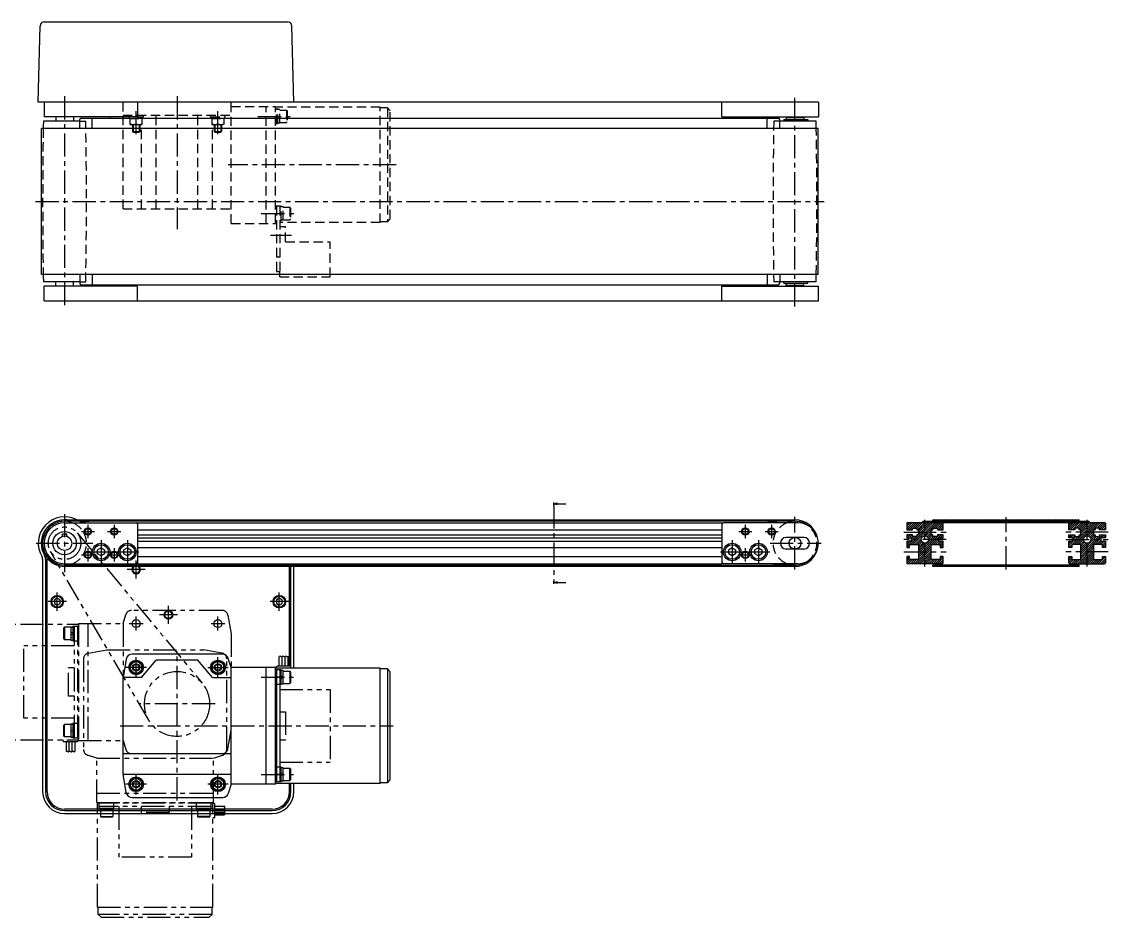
# Model space of a CAD drawing. Extents: x 0 to 1118, y -8 to 613.
# Drawn here: x 374 to 1118, y 0 to 613 of the extents above; entities that cross this region are included whole.
import ezdxf

# ---------------------------------------------------------------- set-up
doc = ezdxf.new("R2010")
doc.units = 0
doc.header["$LTSCALE"] = 0.5
for name, pattern in [('CENTER', [50.8, 31.75, -6.35, 6.35, -6.35]), ('DASHED', [19.05, 12.7, -6.35]), ('PHANTOM', [63.5, 31.75, -6.35, 6.35, -6.35, 6.35, -6.35])]:
    doc.linetypes.add(name, pattern=pattern)
doc.layers.get('0').update_dxf_attribs({"linetype": 'CONTINUOUS'})
for name, color, linetype in [('MSM_CENTER', 1, 'CENTER'), ('MSM_CONTINUOUS', 7, 'CONTINUOUS'), ('MSM_DASHED', 4, 'DASHED'), ('MSM_IMAGINARY', 6, 'PHANTOM'), ('MSM_NARROW', 5, 'CONTINUOUS')]:
    doc.layers.add(name, color=color, linetype=linetype)

# ---------------------------------------------------------------- blocks, each defined once
blk = doc.blocks.new('_OPEN30')
at = {"color": 0, "linetype": 'BYBLOCK'}
for p, q in [((-1, 0.27), (0, 0)), ((0, 0), (-1, -0.27)), ((0, 0), (-1, 0))]:
    blk.add_line(p, q, dxfattribs=at)
blk = doc.blocks.new('*U79')
at = {"layer": 'MSM_CONTINUOUS'}
blk.add_lwpolyline([(741.06, 282.9), (746.56, 282.9)], dxfattribs=at)
at = {"layer": 'MSM_CONTINUOUS', "xscale": 2.5, "yscale": 2.5, "zscale": 2.5, "rotation": 180}
blk.add_blockref('_OPEN30', (738.56, 282.9), dxfattribs=at)
blk = doc.blocks.new('*U80')
at = {"layer": 'MSM_CONTINUOUS'}
blk.add_lwpolyline([(741.06, 229.1), (746.56, 229.1)], dxfattribs=at)
at = {"layer": 'MSM_CONTINUOUS', "xscale": 2.5, "yscale": 2.5, "zscale": 2.5, "rotation": 180}
blk.add_blockref('_OPEN30', (738.56, 229.1), dxfattribs=at)

msp = doc.modelspace()

# ---------------------------------------------------------------- linework, layer by layer
at = {"layer": 'MSM_CENTER'}
for p, q in [((403.52, 561.9), (403.52, 417.9)), ((480.52, 561.9), (480.52, 470.9)), ((903.52, 417.9), (903.52, 561.9)), ((452.52, 535.9), (452.52, 552.9)), ((508.52, 535.9), (508.52, 552.9)), ((535.83, 548.13), (559.83, 548.13)), ((630.52, 514.9), (515.52, 514.9)), ((383.62, 489.9), (923.42, 489.9)), ((538.13, 481.66), (562.13, 481.66)), ((558.82, 466.66), (544.52, 466.66)), ((403.52, 275.9), (403.52, 236.1)), ((738.56, 281.9), (738.56, 230.1)), ((419.52, 268.5), (419.52, 259.5)), ((437.52, 268.5), (437.52, 259.5)), ((869.52, 268.5), (869.52, 259.5)), ((887.52, 268.5), (887.52, 259.5)), ((903.52, 238), (903.52, 274)), ((992.49, 240), (992.49, 272)), ((1047.99, 238.1), (1047.99, 273.9)), ((1103.49, 240), (1103.49, 272)), ((415.02, 264), (424.02, 264)), ((433.02, 264), (442.02, 264)), ((865.02, 264), (874.02, 264)), ((883.02, 264), (892.02, 264)), ((977.99, 263.5), (1006.99, 263.5)), ((1117.99, 263.5), (1088.99, 263.5)), ((384.07, 256), (422.97, 256)), ((428.52, 258), (428.52, 242)), ((446.52, 258), (446.52, 242)), ((860.52, 258), (860.52, 242)), ((878.52, 258), (878.52, 242)), ((886.52, 256), (921.52, 256)), ((1006.99, 258.5), (977.99, 258.5)), ((1088.99, 258.5), (1117.99, 258.5)), ((415.02, 248), (424.02, 248)), ((419.52, 252.5), (419.52, 243.5)), ((420.52, 250), (436.52, 250)), ((433.02, 248), (442.02, 248)), ((437.52, 252.5), (437.52, 243.5)), ((438.52, 250), (454.52, 250)), ((852.52, 250), (868.52, 250)), ((865.02, 248), (874.02, 248)), ((869.52, 252.5), (869.52, 243.5)), ((870.52, 250), (886.52, 250)), ((977.99, 250), (1006.99, 250)), ((1117.99, 250), (1088.99, 250)), ((452.52, 231.9), (452.52, 244.1)), ((458.62, 238), (446.42, 238)), ((404.77, 216), (392.27, 216)), ((398.52, 209.75), (398.52, 222.25)), ((556.77, 216), (544.27, 216)), ((550.52, 209.75), (550.52, 222.25)), ((474.62, 200.9), (474.62, 213.1)), ((447.77, 201), (457.27, 201)), ((452.52, 196.25), (452.52, 205.75)), ((480.72, 207), (468.52, 207)), ((503.77, 201), (513.27, 201)), ((508.52, 196.25), (508.52, 205.75)), ((480.52, 80), (480.52, 182)), ((452.52, 164), (452.52, 178)), ((508.52, 164), (508.52, 178)), ((459.52, 171), (445.52, 171)), ((501.52, 171), (515.52, 171)), ((538.13, 164.23), (560.13, 164.23)), ((541.52, 164.23), (548.52, 164.23)), ((506.52, 146), (454.52, 146)), ((441.52, 131), (628.52, 131)), ((452.52, 84), (452.52, 98)), ((508.52, 84), (508.52, 98)), ((538.13, 97.77), (560.13, 97.77)), ((541.52, 97.77), (548.52, 97.77)), ((459.52, 91), (445.52, 91)), ((515.52, 91), (501.52, 91))]:
    msp.add_line(p, q, dxfattribs=at)
at = {"layer": 'MSM_CONTINUOUS'}
for p, q in [((385.52, 557.9), (386.89, 609.98)), ((389.89, 612.9), (556.16, 612.9)), ((560.52, 557.9), (559.16, 609.98)), ((919.52, 557.9), (385.52, 557.9)), ((389.52, 557.9), (389.52, 547.9)), ((453.52, 557.9), (453.52, 547.9)), ((853.52, 547.9), (853.52, 557.9)), ((919.52, 557.9), (919.52, 547.9)), ((413.97, 544.9), (389.02, 544.9)), ((453.52, 547.9), (389.52, 547.9)), ((397.52, 547.9), (397.52, 544.9)), ((409.52, 547.9), (409.52, 544.9)), ((413.97, 539.9), (413.97, 545.9)), ((414.97, 546.9), (892.08, 546.9)), ((422.48, 539.9), (422.48, 546.9)), ((434.52, 547.9), (434.52, 546.9)), ((853.52, 547.9), (919.52, 547.9)), ((872.52, 546.9), (872.52, 547.9)), ((884.57, 539.9), (884.57, 546.9)), ((893.08, 539.9), (893.08, 545.9)), ((918.02, 544.9), (893.08, 544.9)), ((895.87, 545.9), (912.27, 545.9)), ((895.87, 545.9), (895.87, 544.9)), ((897.72, 547.55), (897.52, 547.35)), ((897.52, 547.35), (909.52, 547.35)), ((897.52, 547.35), (897.52, 546.05)), ((897.52, 546.05), (909.52, 546.05)), ((897.72, 547.55), (909.32, 547.55)), ((897.77, 546.05), (897.77, 545.9)), ((899.52, 547.55), (899.52, 547.9)), ((907.52, 547.55), (907.52, 547.9)), ((909.27, 546.05), (909.27, 545.9)), ((909.32, 547.55), (909.52, 547.35)), ((909.32, 547.55), (909.52, 547.35)), ((909.52, 547.35), (909.52, 546.05)), ((912.27, 545.9), (912.27, 544.9)), ((919.42, 539.9), (387.62, 539.9)), ((387.62, 439.9), (387.62, 539.9)), ((919.42, 439.9), (919.42, 539.9)), ((919.42, 439.9), (387.62, 439.9)), ((413.97, 439.9), (413.97, 433.9)), ((422.48, 439.9), (422.48, 432.9)), ((884.57, 439.9), (884.57, 432.9)), ((893.08, 439.9), (893.08, 433.9)), ((413.97, 434.9), (389.02, 434.9)), ((389.52, 421.9), (389.52, 431.9)), ((453.52, 431.9), (389.52, 431.9)), ((397.52, 431.9), (397.52, 434.9)), ((409.52, 431.9), (409.52, 434.9)), ((414.97, 432.9), (892.08, 432.9)), ((434.52, 431.9), (434.52, 432.9)), ((453.52, 421.9), (453.52, 431.9)), ((853.52, 431.9), (919.52, 431.9)), ((853.52, 421.9), (853.52, 431.9)), ((872.52, 432.9), (872.52, 431.9)), ((918.02, 434.9), (893.08, 434.9)), ((895.87, 433.9), (895.87, 434.9)), ((895.87, 433.9), (912.27, 433.9)), ((897.52, 433.75), (909.52, 433.75)), ((897.52, 432.45), (897.52, 433.75)), ((897.52, 432.45), (909.52, 432.45)), ((897.72, 432.25), (897.52, 432.45)), ((897.72, 432.25), (909.32, 432.25)), ((897.77, 433.75), (897.77, 433.9)), ((899.52, 431.9), (899.52, 432.25)), ((907.52, 431.9), (907.52, 432.25)), ((909.27, 433.75), (909.27, 433.9)), ((909.32, 432.25), (909.52, 432.45)), ((909.52, 432.45), (909.52, 433.75)), ((912.27, 433.9), (912.27, 434.9)), ((919.52, 421.9), (919.52, 431.9)), ((389.52, 421.9), (919.52, 421.9)), ((738.56, 281.9), (738.56, 283.9)), ((403.52, 271.9), (903.52, 271.9)), ((903.52, 271), (403.52, 271)), ((403.52, 270), (452.52, 270)), ((422.42, 270.99), (413.97, 270.26)), ((413.97, 270.26), (413.99, 270)), ((453.52, 270), (853.52, 270)), ((453.52, 270), (453.52, 242)), ((853.52, 270), (853.52, 242)), ((905.52, 270), (854.52, 270)), ((884.63, 270.99), (893.08, 270.26)), ((893.06, 270), (893.08, 270.26)), ((979.99, 269.5), (979.99, 265.25)), ((1115.49, 270), (980.49, 270)), ((990.99, 270), (990.99, 271)), ((990.99, 271), (1104.99, 271)), ((997.99, 271), (997.99, 271.9)), ((997.99, 271.9), (1097.99, 271.9)), ((1004.99, 265.25), (1004.99, 269.5)), ((1090.99, 265.25), (1090.99, 269.5)), ((1097.99, 271), (1097.99, 271.9)), ((1104.99, 270), (1104.99, 271)), ((1115.99, 269.5), (1115.99, 265.25)), ((402.02, 262.4), (405.02, 262.4)), ((402.02, 260.77), (402.02, 262.4)), ((405.02, 260.77), (405.02, 262.4)), ((453.52, 265.2), (853.52, 265.2)), ((453.52, 261.7), (853.52, 261.7)), ((979.99, 265.25), (983.99, 265.25)), ((983.99, 261.75), (979.99, 261.75)), ((979.99, 261.75), (979.99, 259.6)), ((983.99, 265.25), (983.99, 266.35)), ((983.99, 266.35), (986.99, 266.35)), ((983.99, 260.65), (983.99, 261.75)), ((986.99, 260.65), (983.99, 260.65)), ((986.99, 266.35), (986.99, 265.25)), ((986.99, 265.25), (988.19, 265.25)), ((986.99, 261.75), (986.99, 260.65)), ((988.19, 261.75), (986.99, 261.75)), ((988.19, 265.25), (988.19, 261.75)), ((996.79, 261.75), (996.79, 265.25)), ((996.79, 265.25), (997.99, 265.25)), ((997.99, 261.75), (996.79, 261.75)), ((997.99, 266.35), (1000.99, 266.35)), ((997.99, 265.25), (997.99, 266.35)), ((997.99, 260.65), (997.99, 261.75)), ((1000.99, 260.65), (997.99, 260.65)), ((1000.99, 266.35), (1000.99, 265.25)), ((1000.99, 265.25), (1004.99, 265.25)), ((1000.99, 261.75), (1000.99, 260.65)), ((1004.99, 261.75), (1000.99, 261.75)), ((1004.99, 259.6), (1004.99, 261.75)), ((1094.99, 265.25), (1090.99, 265.25)), ((1090.99, 261.75), (1094.99, 261.75)), ((1090.99, 259.6), (1090.99, 261.75)), ((1094.99, 266.35), (1094.99, 265.25)), ((1097.99, 266.35), (1094.99, 266.35)), ((1094.99, 261.75), (1094.99, 260.65)), ((1094.99, 260.65), (1097.99, 260.65)), ((1097.99, 265.25), (1097.99, 266.35)), ((1099.19, 265.25), (1097.99, 265.25)), ((1097.99, 260.65), (1097.99, 261.75)), ((1097.99, 261.75), (1099.19, 261.75)), ((1099.19, 261.75), (1099.19, 265.25)), ((1107.79, 265.25), (1107.79, 261.75)), ((1108.99, 265.25), (1107.79, 265.25)), ((1107.79, 261.75), (1108.99, 261.75)), ((1108.99, 266.35), (1108.99, 265.25)), ((1111.99, 266.35), (1108.99, 266.35)), ((1108.99, 261.75), (1108.99, 260.65)), ((1108.99, 260.65), (1111.99, 260.65)), ((1111.99, 265.25), (1111.99, 266.35)), ((1115.99, 265.25), (1111.99, 265.25)), ((1111.99, 261.75), (1115.99, 261.75)), ((1111.99, 260.65), (1111.99, 261.75)), ((1115.99, 261.75), (1115.99, 259.6)), ((453.52, 259.6), (853.52, 259.6)), ((453.52, 257.4), (853.52, 257.4)), ((453.52, 253.1), (853.52, 253.1)), ((909.52, 260), (897.52, 260)), ((979.99, 259.6), (982.99, 259.6)), ((982.99, 257.4), (979.99, 257.4)), ((979.99, 257.4), (979.99, 253.1)), ((979.99, 253.1), (981.99, 253.1)), ((981.99, 255.1), (988.19, 255.1)), ((981.99, 253.1), (981.99, 255.1)), ((982.99, 259.6), (982.99, 257.4)), ((988.19, 255.1), (988.19, 244.9)), ((996.79, 244.9), (996.79, 255.1)), ((996.79, 255.1), (1002.99, 255.1)), ((1001.99, 259.6), (1004.99, 259.6)), ((1001.99, 257.4), (1001.99, 259.6)), ((1004.99, 257.4), (1001.99, 257.4)), ((1002.99, 255.1), (1002.99, 253.1)), ((1002.99, 253.1), (1004.99, 253.1)), ((1004.99, 253.1), (1004.99, 257.4)), ((1093.99, 259.6), (1090.99, 259.6)), ((1090.99, 257.4), (1093.99, 257.4)), ((1090.99, 253.1), (1090.99, 257.4)), ((1092.99, 253.1), (1090.99, 253.1)), ((1092.99, 255.1), (1092.99, 253.1)), ((1099.19, 255.1), (1092.99, 255.1)), ((1093.99, 257.4), (1093.99, 259.6)), ((1099.19, 244.9), (1099.19, 255.1)), ((1107.79, 255.1), (1107.79, 244.9)), ((1113.99, 255.1), (1107.79, 255.1)), ((1112.99, 259.6), (1112.99, 257.4)), ((1115.99, 259.6), (1112.99, 259.6)), ((1112.99, 257.4), (1115.99, 257.4)), ((1113.99, 253.1), (1113.99, 255.1)), ((1115.99, 253.1), (1113.99, 253.1)), ((1115.99, 257.4), (1115.99, 253.1)), ((391.52, 86), (391.52, 245.57)), ((428.52, 252.75), (426.14, 251.37)), ((426.14, 248.63), (426.14, 251.37)), ((428.52, 247.25), (426.14, 248.63)), ((428.52, 252.75), (430.9, 251.37)), ((430.9, 248.63), (428.52, 247.25)), ((430.9, 251.37), (430.9, 248.63)), ((446.52, 252.75), (444.14, 251.37)), ((444.14, 248.63), (444.14, 251.37)), ((446.52, 247.25), (444.14, 248.63)), ((446.52, 252.75), (448.9, 251.37)), ((448.9, 248.63), (446.52, 247.25)), ((448.9, 251.37), (448.9, 248.63)), ((453.52, 246.9), (853.52, 246.9)), ((860.52, 252.75), (858.14, 251.37)), ((858.14, 248.63), (858.14, 251.37)), ((860.52, 247.25), (858.14, 248.63)), ((860.52, 252.75), (862.9, 251.37)), ((862.9, 248.63), (860.52, 247.25)), ((862.9, 251.37), (862.9, 248.63)), ((878.52, 252.75), (876.14, 251.37)), ((876.14, 248.63), (876.14, 251.37)), ((878.52, 247.25), (876.14, 248.63)), ((878.52, 252.75), (880.9, 251.37)), ((880.9, 248.63), (878.52, 247.25)), ((880.9, 251.37), (880.9, 248.63)), ((909.52, 252), (897.52, 252)), ((981.99, 246.9), (979.99, 246.9)), ((979.99, 246.9), (979.99, 242.5)), ((981.99, 244.9), (981.99, 246.9)), ((1004.99, 246.9), (1002.99, 246.9)), ((1002.99, 246.9), (1002.99, 244.9)), ((1004.99, 242.5), (1004.99, 246.9)), ((1090.99, 246.9), (1092.99, 246.9)), ((1090.99, 242.5), (1090.99, 246.9)), ((1092.99, 246.9), (1092.99, 244.9)), ((1113.99, 244.9), (1113.99, 246.9)), ((1113.99, 246.9), (1115.99, 246.9)), ((1115.99, 246.9), (1115.99, 242.5)), ((388.52, 245.18), (388.52, 86)), ((390.52, 245.18), (390.52, 86)), ((403.52, 242), (452.52, 242)), ((403.52, 241), (903.52, 241)), ((903.52, 240.1), (403.52, 240.1)), ((545.52, 241), (413.47, 241)), ((453.52, 242), (853.52, 242)), ((557.52, 241), (557.52, 242)), ((557.52, 171.8), (557.52, 240.1)), ((558.52, 241), (558.52, 242)), ((558.52, 170.5), (558.52, 240.1)), ((560.52, 241), (560.52, 242)), ((560.52, 170.5), (560.52, 240.1)), ((905.52, 242), (854.52, 242)), ((888.52, 242), (903.52, 242)), ((1004.49, 242), (980.49, 242)), ((988.19, 244.9), (981.99, 244.9)), ((1002.99, 244.9), (996.79, 244.9)), ((997.99, 240.1), (997.99, 241)), ((1097.99, 241), (997.99, 241)), ((1097.99, 240.1), (997.99, 240.1)), ((1091.49, 242), (1115.49, 242)), ((1092.99, 244.9), (1099.19, 244.9)), ((1097.99, 240.1), (1097.99, 241)), ((1107.79, 244.9), (1113.99, 244.9)), ((738.56, 228.1), (738.56, 230.1)), ((398.52, 218.31), (396.52, 217.15)), ((396.52, 217.15), (396.52, 214.85)), ((400.52, 217.15), (398.52, 218.31)), ((400.52, 214.85), (400.52, 217.15)), ((550.52, 218.31), (548.52, 217.15)), ((548.52, 217.15), (548.52, 214.85)), ((552.52, 217.15), (550.52, 218.31)), ((552.52, 214.85), (552.52, 217.15)), ((396.52, 214.85), (398.52, 213.69)), ((398.52, 213.69), (400.52, 214.85)), ((548.52, 214.85), (550.52, 213.69)), ((550.52, 213.69), (552.52, 214.85)), ((511.77, 180), (449.7, 180)), ((550.52, 171.8), (550.52, 178.55)), ((552.52, 171.8), (552.52, 178.55)), ((554.52, 171.8), (554.52, 178.55)), ((556.52, 171.8), (556.52, 178.55)), ((445.76, 176.69), (443.52, 164)), ((452.52, 175.62), (448.52, 173.31)), ((448.52, 173.31), (448.52, 168.69)), ((456.52, 173.31), (452.52, 175.62)), ((456.19, 164), (466.26, 176)), ((456.52, 168.69), (456.52, 173.31)), ((494.79, 176), (466.26, 176)), ((504.86, 164), (494.79, 176)), ((508.52, 175.62), (504.52, 173.31)), ((504.52, 173.31), (504.52, 168.69)), ((512.52, 173.31), (508.52, 175.62)), ((512.52, 168.69), (512.52, 173.31)), ((517.52, 171), (515.58, 177.2)), ((548.52, 170.5), (548.52, 171.3)), ((558.02, 171.8), (549.02, 171.8)), ((443.52, 98), (443.52, 164)), ((456.19, 164), (443.52, 164)), ((448.52, 168.69), (452.52, 166.38)), ((452.52, 166.38), (456.52, 168.69)), ((504.52, 168.69), (508.52, 166.38)), ((504.86, 164), (517.52, 164)), ((508.52, 166.38), (512.52, 168.69)), ((517.52, 91), (517.52, 171)), ((548.02, 171), (517.52, 171)), ((541.52, 91), (541.52, 171)), ((548.02, 91), (548.02, 171)), ((619.52, 170.5), (548.02, 170.5)), ((551.82, 169.23), (548.02, 169.23)), ((548.52, 169.23), (548.52, 92.77)), ((550.82, 164.23), (548.52, 164.23)), ((550.82, 169.23), (550.82, 92.77)), ((551.82, 159.23), (551.82, 169.23)), ((553.12, 168.83), (551.82, 168.83)), ((553.13, 164.76), (551.83, 165.04)), ((553.13, 163.43), (551.83, 163.71)), ((553.13, 159.63), (553.13, 168.83)), ((553.13, 168.48), (557.63, 168.48)), ((558.13, 167.98), (557.63, 168.48)), ((557.63, 168.48), (557.63, 159.98)), ((558.13, 167.98), (558.13, 160.48)), ((619.52, 91.5), (619.52, 170.5)), ((624.52, 170), (619.52, 170)), ((624.52, 170), (624.52, 92)), ((626.52, 168), (624.52, 170)), ((626.52, 94), (626.52, 168)), ((551.82, 159.23), (548.02, 159.23)), ((553.12, 159.63), (551.82, 159.63)), ((553.13, 159.98), (557.63, 159.98)), ((558.13, 160.48), (557.63, 159.98)), ((443.52, 112), (517.52, 112)), ((443.52, 98), (517.52, 98)), ((445.76, 85.31), (443.52, 98)), ((551.82, 102.77), (548.02, 102.77)), ((550.82, 97.77), (548.52, 97.77)), ((551.82, 92.77), (551.82, 102.77)), ((553.12, 102.37), (551.82, 102.37)), ((553.13, 98.29), (551.83, 98.57)), ((553.13, 96.96), (551.83, 97.24)), ((553.13, 93.17), (553.13, 102.37)), ((553.13, 102.02), (557.63, 102.02)), ((558.13, 101.52), (557.63, 102.02)), ((557.63, 93.52), (557.63, 102.02)), ((558.13, 101.52), (558.13, 94.02)), ((452.52, 95.62), (448.52, 93.31)), ((448.52, 93.31), (448.52, 88.69)), ((456.52, 93.31), (452.52, 95.62)), ((456.52, 88.69), (456.52, 93.31)), ((508.52, 95.62), (504.52, 93.31)), ((504.52, 93.31), (504.52, 88.69)), ((512.52, 93.31), (508.52, 95.62)), ((512.52, 88.69), (512.52, 93.31)), ((517.52, 91), (515.58, 84.8)), ((548.02, 91), (517.52, 91)), ((551.82, 92.77), (548.02, 92.77)), ((619.52, 91.5), (548.02, 91.5)), ((553.12, 93.17), (551.82, 93.17)), ((553.13, 93.52), (557.63, 93.52)), ((557.52, 86), (557.52, 91.5)), ((558.13, 94.02), (557.63, 93.52)), ((558.52, 86), (558.52, 91.5)), ((560.52, 86), (560.52, 91.5)), ((624.52, 92), (619.52, 92)), ((624.52, 92), (626.52, 94)), ((448.52, 88.69), (452.52, 86.38)), ((449.7, 82), (511.77, 82)), ((452.52, 86.38), (456.52, 88.69)), ((504.52, 88.69), (508.52, 86.38)), ((508.52, 86.38), (512.52, 88.69)), ((545.52, 74), (403.52, 74)), ((403.52, 73), (545.52, 73)), ((403.52, 71), (545.52, 71))]:
    msp.add_line(p, q, dxfattribs=at)
for centre, radius in [((403.52, 256), 8), ((403.52, 256), 5), ((419.52, 264), 2.07), ((437.52, 264), 2.07), ((869.52, 264), 2.07), ((887.52, 264), 2.07), ((992.49, 258.5), 2.5), ((1103.49, 258.5), 2.5), ((428.52, 250), 6), ((428.52, 250), 5), ((446.52, 250), 6), ((446.52, 250), 5), ((860.52, 250), 6), ((860.52, 250), 5), ((878.52, 250), 6), ((878.52, 250), 5), ((903.52, 256), 4), ((419.52, 248), 2.07), ((437.52, 248), 2.07), ((869.52, 248), 2.07), ((398.52, 216), 4.25), ((398.52, 216), 3.75), ((550.52, 216), 4.25), ((550.52, 216), 3.75), ((474.62, 207), 2.46), ((452.52, 201), 2.75), ((508.52, 201), 2.75), ((452.52, 171), 5), ((452.52, 171), 4), ((452.52, 171), 2.5), ((508.52, 171), 5), ((508.52, 171), 4), ((508.52, 171), 2.5), ((452.52, 91), 5), ((452.52, 91), 4), ((452.52, 91), 2.07), ((508.52, 91), 5), ((508.52, 91), 4), ((508.52, 91), 2.07)]:
    msp.add_circle(centre, radius, dxfattribs=at)
for centre, radius, start, end in [((389.89, 609.9), 3, 90, 178.5), ((556.16, 609.9), 3, 1.5, 90), ((3413.77, 489.9), 3025.25, 178.95829, 179.053), ((414.97, 545.9), 1, 90, 180), ((892.08, 545.9), 1, 0, 90), ((-2106.73, 489.9), 3025.25, 0.947, 1.04171), ((3413.77, 489.9), 3025.25, 180.947, 181.04171), ((-2106.73, 489.9), 3025.25, 358.95829, 359.053), ((414.97, 433.9), 1, 180, 270), ((892.08, 433.9), 1, 270, 0), ((403.52, 256), 18, 62.04711, 211.00272), ((403.52, 256), 16, 83.5908, 211.00272), ((403.52, 256), 15.9, 90, 270), ((403.52, 256), 15, 68.96053, 291.03947), ((403.52, 256), 14, 90, 270), ((422.46, 270.5), 0.5, 90, 95), ((452.52, 269), 1, 0, 90), ((854.52, 269), 1, 90, 180), ((884.59, 270.5), 0.5, 85, 90), ((903.52, 256), 15, 56.63299, 111.03947), ((903.52, 256), 15.9, 17.03381, 90), ((905.52, 256), 14, 270, 90), ((980.49, 269.5), 0.5, 90, 180), ((1004.49, 269.5), 0.5, 0, 90), ((1091.49, 269.5), 0.5, 90, 180), ((1115.49, 269.5), 0.5, 0, 90), ((897.52, 256), 4, 90, 270), ((909.52, 256), 4, 270, 90), ((385.52, 245.18), 3, 0, 31.00272), ((385.52, 245.18), 5, 0, 31.00272), ((903.52, 256), 15.9, 270, 342.96619), ((452.52, 238), 3, 135.573, 44.427), ((452.52, 243), 1, 270, 0), ((854.52, 243), 1, 180, 270), ((903.52, 256), 15, 248.96053, 303.36701), ((980.49, 242.5), 0.5, 180, 270), ((1004.49, 242.5), 0.5, 270, 0), ((1091.49, 242.5), 0.5, 180, 270), ((1115.49, 242.5), 0.5, 270, 0), ((391.52, 222), 1, 180, 270), ((557.52, 222), 1, 270, 0), ((391.52, 210), 1, 90, 180), ((557.52, 210), 1, 0, 90), ((449.7, 176), 4, 90, 170), ((511.77, 176), 4, 17.39751, 90), ((452.52, 171), 4.6, 150.40815, 209.59185), ((452.52, 171), 4.6, 90.40815, 149.59185), ((452.52, 171), 4.6, 30.40815, 89.59185), ((452.52, 171), 4.6, 330.40815, 29.59185), ((508.52, 171), 4.6, 150.40815, 209.59185), ((508.52, 171), 4.6, 90.40815, 149.59185), ((508.52, 171), 4.6, 30.40815, 89.59185), ((508.52, 171), 4.6, 330.40815, 29.59185), ((549.02, 171.3), 0.5, 90, 180), ((558.02, 171.3), 0.5, 0, 90), ((452.52, 171), 4.6, 210.40815, 269.59185), ((452.52, 171), 4.6, 270.40815, 329.59185), ((508.52, 171), 4.6, 210.40815, 269.59185), ((508.52, 171), 4.6, 270.40815, 329.59185), ((391.52, 131.92), 1, 180, 260.40593), ((390.52, 126), 5, 78.46304, 80.40593), ((391.52, 120.08), 1, 99.59407, 180), ((390.52, 126), 5, 279.59407, 281.53696), ((452.52, 91), 4.6, 150.40815, 209.59185), ((452.52, 91), 4.6, 90.40815, 149.59185), ((452.52, 91), 4.6, 30.40815, 89.59185), ((452.52, 91), 4.6, 330.40815, 29.59185), ((508.52, 91), 4.6, 150.40815, 209.59185), ((508.52, 91), 4.6, 90.40815, 149.59185), ((508.52, 91), 4.6, 30.40815, 89.59185), ((508.52, 91), 4.6, 330.40815, 29.59185), ((403.52, 86), 15, 180, 270), ((403.52, 86), 13, 180, 270), ((403.52, 86), 12, 180, 270), ((449.7, 86), 4, 190, 270), ((452.52, 91), 4.6, 210.40815, 269.59185), ((452.52, 91), 4.6, 270.40815, 329.59185), ((508.52, 91), 4.6, 210.40815, 269.59185), ((508.52, 91), 4.6, 270.40815, 329.59185), ((511.77, 86), 4, 270, 342.60249), ((545.52, 86), 12, 270, 0), ((545.52, 86), 13, 270, 0), ((545.52, 86), 15, 270, 0)]:
    msp.add_arc(centre, radius, start, end, dxfattribs=at)
at = {"layer": 'MSM_DASHED'}
for p, q in [((443.52, 484.9), (443.52, 557.9)), ((517.52, 474.9), (517.52, 557.9)), ((517.52, 554.9), (548.02, 554.9)), ((541.52, 474.9), (541.52, 554.9)), ((548.02, 474.9), (548.02, 554.9)), ((619.52, 554.4), (548.02, 554.4)), ((549.52, 553.13), (548.02, 553.13)), ((548.52, 543.13), (548.52, 553.13)), ((549.52, 543.13), (549.52, 553.13)), ((550.82, 552.73), (549.52, 552.73)), ((550.83, 543.53), (550.83, 552.73)), ((550.83, 552.38), (555.33, 552.38)), ((555.83, 551.88), (555.33, 552.38)), ((555.33, 552.38), (555.33, 543.88)), ((555.83, 551.88), (555.83, 544.38)), ((619.52, 475.4), (619.52, 554.4)), ((624.52, 553.9), (619.52, 553.9)), ((624.52, 553.9), (624.52, 475.9)), ((626.52, 551.9), (624.52, 553.9)), ((626.52, 477.9), (626.52, 551.9)), ((413.97, 544.9), (418.02, 544.9)), ((443.52, 548.9), (517.52, 548.9)), ((447.52, 547.9), (447.52, 548.9)), ((447.92, 546.6), (447.92, 547.9)), ((447.92, 546.6), (457.12, 546.6)), ((448.52, 542.6), (448.52, 546.6)), ((452.52, 542.95), (452.52, 546.6)), ((453.52, 547.9), (457.52, 547.9)), ((456.52, 546.6), (456.52, 542.6)), ((457.12, 546.6), (457.12, 547.9)), ((457.52, 547.9), (457.52, 548.9)), ((466.26, 484.9), (466.26, 548.9)), ((494.79, 484.9), (494.79, 548.9)), ((503.52, 547.9), (503.52, 548.9)), ((503.52, 547.9), (513.52, 547.9)), ((503.92, 546.6), (503.92, 547.9)), ((503.92, 546.6), (513.12, 546.6)), ((504.52, 542.6), (504.52, 546.6)), ((508.52, 542.95), (508.52, 546.6)), ((512.52, 546.6), (512.52, 542.6)), ((513.12, 546.6), (513.12, 547.9)), ((513.52, 547.9), (513.52, 548.9)), ((549.52, 543.13), (548.02, 543.13)), ((550.82, 543.53), (549.52, 543.53)), ((550.83, 543.88), (555.33, 543.88)), ((555.83, 544.38), (555.33, 543.88)), ((893.08, 544.9), (889.02, 544.9)), ((448.52, 542.6), (456.52, 542.6)), ((450.02, 542.6), (450.02, 537.83)), ((450.46, 537.4), (450.02, 537.83)), ((450.02, 537.83), (455.02, 537.83)), ((450.46, 542.6), (450.46, 537.4)), ((450.46, 537.4), (454.59, 537.4)), ((454.59, 542.6), (454.59, 537.4)), ((454.59, 537.4), (455.02, 537.83)), ((455.02, 542.6), (455.02, 537.83)), ((456.19, 484.9), (456.19, 542.6)), ((504.52, 542.6), (512.52, 542.6)), ((504.86, 484.9), (504.86, 542.6)), ((506.02, 542.6), (506.02, 537.83)), ((506.46, 537.4), (506.02, 537.83)), ((506.02, 537.83), (511.02, 537.83)), ((506.46, 542.6), (506.46, 537.4)), ((506.46, 537.4), (510.59, 537.4)), ((510.59, 542.6), (510.59, 537.4)), ((510.59, 537.4), (511.02, 537.83)), ((511.02, 542.6), (511.02, 537.83)), ((443.52, 484.9), (517.52, 484.9)), ((551.82, 486.66), (548.02, 486.66)), ((548.52, 486.66), (548.52, 441.66)), ((550.82, 486.66), (550.82, 441.66)), ((551.82, 476.66), (551.82, 486.66)), ((553.12, 486.26), (551.82, 486.26)), ((553.13, 477.06), (553.13, 486.26)), ((553.13, 485.91), (557.63, 485.91)), ((558.13, 485.41), (557.63, 485.91)), ((557.63, 485.91), (557.63, 477.41)), ((558.13, 485.41), (558.13, 477.91)), ((548.52, 476.66), (548.02, 476.66)), ((551.82, 476.66), (550.82, 476.66)), ((553.12, 477.06), (551.82, 477.06)), ((553.13, 477.41), (557.63, 477.41)), ((558.13, 477.91), (557.63, 477.41)), ((624.52, 475.9), (626.52, 477.9)), ((517.52, 474.9), (548.02, 474.9)), ((548.52, 475.4), (548.02, 475.4)), ((619.52, 475.4), (550.82, 475.4)), ((550.82, 472.86), (554.82, 472.86)), ((554.82, 462.36), (554.82, 472.86)), ((624.52, 475.9), (619.52, 475.9)), ((554.82, 462.36), (585.32, 462.36)), ((585.32, 438.36), (585.32, 462.36)), ((550.82, 451.66), (548.52, 451.66)), ((550.82, 441.66), (548.52, 441.66)), ((550.82, 438.36), (550.82, 441.66)), ((413.97, 434.9), (418.02, 434.9)), ((550.82, 438.36), (585.32, 438.36)), ((893.08, 434.9), (889.02, 434.9))]:
    msp.add_line(p, q, dxfattribs=at)
for centre, radius, start, end in [((-2606.73, 489.9), 3025.25, 358.95829, 1.04171), ((3913.77, 489.9), 3025.25, 178.95829, 181.04171), ((3413.77, 489.9), 3025.25, 179.053, 180.947), ((450.52, 548.37), 5.78, 249.74384, 290.25616), ((454.52, 548.37), 5.78, 249.74384, 290.25616), ((506.52, 548.37), 5.78, 249.74384, 290.25616), ((510.52, 548.37), 5.78, 249.74384, 290.25616), ((-2106.73, 489.9), 3025.25, 359.053, 0.947), ((403.52, 256), 15, 291.03947, 68.96053), ((903.52, 256), 15, 111.03947, 248.96053), ((903.52, 256), 15, 303.36701, 56.63299)]:
    msp.add_arc(centre, radius, start, end, dxfattribs=at)
at = {"layer": 'MSM_IMAGINARY'}
for p, q in [((412.09, 263.12), (497.65, 160.25)), ((461.27, 134.78), (393.9, 250.39)), ((511.35, 210), (449.28, 210)), ((413.02, 201), (413.02, 121)), ((413.02, 201), (443.52, 201)), ((419.52, 201), (419.52, 121)), ((443.52, 201), (445.47, 207.2)), ((443.52, 201), (443.52, 164)), ((515.29, 206.69), (517.52, 194)), ((341.52, 200.5), (413.02, 200.5)), ((402.92, 197.98), (403.42, 198.48)), ((402.92, 190.48), (402.92, 197.98)), ((407.92, 198.48), (403.42, 198.48)), ((403.42, 198.48), (403.42, 189.98)), ((407.92, 198.83), (409.22, 198.83)), ((407.92, 198.83), (407.92, 189.63)), ((407.92, 195.04), (409.22, 194.76)), ((407.92, 193.71), (409.22, 193.43)), ((409.22, 199.23), (409.22, 189.23)), ((409.22, 199.23), (413.02, 199.23)), ((410.22, 122.77), (410.22, 199.23)), ((412.52, 122.77), (412.52, 199.23)), ((517.52, 194), (517.52, 171)), ((402.92, 190.48), (403.42, 189.98)), ((407.92, 189.98), (403.42, 189.98)), ((407.92, 189.63), (409.22, 189.63)), ((409.22, 189.23), (413.02, 189.23)), ((410.22, 185.85), (375.72, 185.85)), ((375.72, 136.15), (375.72, 185.85)), ((419.83, 180.76), (432.52, 183)), ((432.52, 183), (498.52, 183)), ((511.22, 180.76), (498.52, 183)), ((416.52, 176.82), (416.52, 114.76)), ((514.52, 114.76), (514.52, 176.82)), ((410.22, 170.64), (406.22, 170.64)), ((406.22, 151.36), (406.22, 170.64)), ((410.22, 151.36), (406.22, 151.36)), ((550.82, 155.85), (585.32, 155.85)), ((585.32, 155.85), (585.32, 106.15)), ((410.22, 136.15), (375.72, 136.15)), ((550.82, 140.64), (554.82, 140.64)), ((554.82, 140.64), (554.82, 121.36)), ((402.92, 131.52), (403.42, 132.02)), ((402.92, 124.02), (402.92, 131.52)), ((407.92, 132.02), (403.42, 132.02)), ((403.42, 123.52), (403.42, 132.02)), ((407.92, 132.37), (409.22, 132.37)), ((407.92, 132.37), (407.92, 123.17)), ((407.92, 128.57), (409.22, 128.29)), ((407.92, 127.24), (409.22, 126.96)), ((409.22, 132.77), (413.02, 132.77)), ((409.22, 132.77), (409.22, 122.77)), ((515.29, 115.31), (517.52, 128)), ((341.52, 121.5), (413.02, 121.5)), ((402.52, 120.7), (402.52, 121.5)), ((402.92, 124.02), (403.42, 123.52)), ((403.02, 120.2), (412.02, 120.2)), ((407.92, 123.52), (403.42, 123.52)), ((404.52, 120.2), (404.52, 113.45)), ((406.52, 120.2), (406.52, 113.45)), ((407.92, 123.17), (409.22, 123.17)), ((408.52, 120.2), (408.52, 113.45)), ((409.22, 122.77), (413.02, 122.77)), ((410.52, 120.2), (410.52, 113.45)), ((412.52, 121.5), (412.52, 120.7)), ((413.02, 121), (443.52, 121)), ((443.52, 121), (445.47, 114.8)), ((550.82, 121.36), (554.82, 121.36)), ((425.52, 109), (419.33, 110.94)), ((425.52, 109), (505.52, 109)), ((425.52, 78.5), (425.52, 109)), ((505.52, 109), (511.72, 110.94)), ((505.52, 78.5), (505.52, 109)), ((550.82, 106.15), (585.32, 106.15)), ((425.52, 85), (505.52, 85)), ((425.52, 78.5), (505.52, 78.5)), ((426.02, 7), (426.02, 78.5)), ((427.29, 74.7), (427.29, 78.5)), ((503.76, 78), (427.29, 78)), ((503.76, 75.7), (427.29, 75.7)), ((427.29, 74.7), (437.29, 74.7)), ((427.69, 73.4), (427.69, 74.7)), ((431.49, 73.4), (431.76, 74.7)), ((432.82, 73.4), (433.09, 74.7)), ((436.89, 73.4), (436.89, 74.7)), ((437.29, 74.7), (437.29, 78.5)), ((440.67, 75.7), (440.67, 41.2)), ((455.88, 75.7), (455.88, 71.7)), ((475.17, 75.7), (475.17, 71.7)), ((490.37, 75.7), (490.37, 41.2)), ((493.76, 74.7), (493.76, 78.5)), ((493.76, 74.7), (503.76, 74.7)), ((494.16, 73.4), (494.16, 74.7)), ((497.96, 73.4), (498.23, 74.7)), ((499.28, 73.4), (499.56, 74.7)), ((503.36, 73.4), (503.36, 74.7)), ((503.76, 74.7), (503.76, 78.5)), ((505.02, 7), (505.02, 78.5)), ((505.02, 78), (505.82, 78)), ((506.32, 68.5), (506.32, 77.5)), ((506.32, 76), (513.07, 76)), ((427.69, 73.4), (436.89, 73.4)), ((428.04, 73.4), (428.04, 68.9)), ((428.54, 68.4), (428.04, 68.9)), ((428.04, 68.9), (436.54, 68.9)), ((436.04, 68.4), (428.54, 68.4)), ((436.04, 68.4), (436.54, 68.9)), ((436.54, 73.4), (436.54, 68.9)), ((475.17, 71.7), (455.88, 71.7)), ((494.16, 73.4), (503.36, 73.4)), ((494.51, 73.4), (494.51, 68.9)), ((495.01, 68.4), (494.51, 68.9)), ((503.01, 68.9), (494.51, 68.9)), ((502.51, 68.4), (495.01, 68.4)), ((502.51, 68.4), (503.01, 68.9)), ((503.01, 73.4), (503.01, 68.9)), ((505.82, 68), (505.02, 68)), ((506.32, 74), (513.07, 74)), ((506.32, 72), (513.07, 72)), ((506.32, 70), (513.07, 70)), ((490.37, 41.2), (440.67, 41.2)), ((426.02, 7), (505.02, 7)), ((426.52, 2), (426.52, 7)), ((504.52, 2), (426.52, 2)), ((426.52, 2), (428.52, 0)), ((428.52, 0), (502.52, 0)), ((502.52, 0), (504.52, 2)), ((504.52, 2), (504.52, 7))]:
    msp.add_line(p, q, dxfattribs=at)
for centre, radius in [((403.52, 256), 11.14), ((480.52, 146), 22.28)]:
    msp.add_circle(centre, radius, dxfattribs=at)
for centre, radius, start, end in [((449.28, 206), 4, 90, 162.60249), ((511.35, 206), 4, 10, 90), ((420.52, 176.82), 4, 100, 180), ((510.52, 176.82), 4, 0, 80), ((403.02, 120.7), 0.5, 180, 270), ((412.02, 120.7), 0.5, 270, 0), ((405.02, 112.59), 1, 60, 120), ((406.02, 114.32), 1, 240.00001, 299.99997), ((407.02, 112.59), 1, 60, 120), ((408.02, 114.32), 1, 240.00004, 299.99996), ((409.02, 112.59), 1, 60, 120), ((410.02, 114.32), 1, 240.00001, 299.99997), ((420.52, 114.76), 4, 180, 252.60249), ((449.28, 116), 4, 197.39751, 270), ((511.35, 116), 4, 270, 350), ((510.52, 114.76), 4, 287.39751, 0), ((505.82, 77.5), 0.5, 0, 90), ((513.94, 74.5), 1, 150, 210), ((512.21, 75.5), 1, 330.00001, 29.99997), ((505.82, 68.5), 0.5, 270, 0), ((513.94, 72.5), 1, 150, 210), ((513.94, 70.5), 1, 150, 210), ((512.21, 73.5), 1, 330.00004, 29.99996), ((512.21, 71.5), 1, 330.00001, 29.99997)]:
    msp.add_arc(centre, radius, start, end, dxfattribs=at)
at = {"layer": 'MSM_NARROW'}
for p, q in [((979.99, 269.2), (980.79, 270)), ((979.99, 267.79), (982.2, 270)), ((979.99, 266.37), (983.62, 270)), ((980.28, 265.25), (985.03, 270)), ((981.69, 265.25), (986.44, 270)), ((982.86, 255.1), (997.76, 270)), ((984.21, 266.35), (987.86, 270)), ((984.27, 255.1), (999.17, 270)), ((985.62, 266.35), (989.27, 270)), ((986.99, 266.3), (990.69, 270)), ((987.35, 265.25), (992.1, 270)), ((988.19, 264.67), (993.51, 270)), ((988.19, 263.26), (994.93, 270)), ((988.19, 261.84), (996.34, 270)), ((991.27, 260.68), (1000.59, 270)), ((992.1, 270), (993.1, 271)), ((994.93, 270), (995.93, 271)), ((997.76, 270), (998.76, 271)), ((998.89, 271), (997.99, 271.52)), ((998.35, 266.35), (1002, 270)), ((1000.89, 271), (999.33, 271.9)), ((999.76, 266.35), (1003.41, 270)), ((1000.59, 270), (1001.59, 271)), ((1000.99, 266.16), (1004.75, 269.92)), ((1002.89, 271), (1001.33, 271.9)), ((1001.49, 265.25), (1004.99, 268.74)), ((1004.89, 271), (1003.33, 271.9)), ((1003.41, 270), (1004.41, 271)), ((1006.89, 271), (1005.33, 271.9)), ((1006.24, 270), (1007.24, 271)), ((1008.89, 271), (1007.33, 271.9)), ((1009.07, 270), (1010.07, 271)), ((1010.89, 271), (1009.33, 271.9)), ((1012.89, 271), (1011.33, 271.9)), ((1011.9, 270), (1012.9, 271)), ((1014.89, 271), (1013.33, 271.9)), ((1014.73, 270), (1015.73, 271)), ((1016.89, 271), (1015.33, 271.9)), ((1018.89, 271), (1017.33, 271.9)), ((1017.56, 270), (1018.56, 271)), ((1020.89, 271), (1019.33, 271.9)), ((1020.38, 270), (1021.38, 271)), ((1022.89, 271), (1021.33, 271.9)), ((1023.21, 270), (1024.21, 271)), ((1024.89, 271), (1023.33, 271.9)), ((1026.89, 271), (1025.33, 271.9)), ((1026.04, 270), (1027.04, 271)), ((1028.89, 271), (1027.33, 271.9)), ((1028.87, 270), (1029.87, 271)), ((1030.89, 271), (1029.33, 271.9)), ((1032.89, 271), (1031.33, 271.9)), ((1031.7, 270), (1032.7, 271)), ((1034.89, 271), (1033.33, 271.9)), ((1034.53, 270), (1035.53, 271)), ((1036.89, 271), (1035.33, 271.9)), ((1038.89, 271), (1037.33, 271.9)), ((1037.36, 270), (1038.36, 271)), ((1040.89, 271), (1039.33, 271.9)), ((1040.18, 270), (1041.18, 271)), ((1042.89, 271), (1041.33, 271.9)), ((1043.01, 270), (1044.01, 271)), ((1044.89, 271), (1043.33, 271.9)), ((1046.89, 271), (1045.33, 271.9)), ((1045.84, 270), (1046.84, 271)), ((1048.89, 271), (1047.33, 271.9)), ((1048.67, 270), (1049.67, 271)), ((1050.89, 271), (1049.33, 271.9)), ((1052.89, 271), (1051.33, 271.9)), ((1051.5, 270), (1052.5, 271)), ((1054.89, 271), (1053.33, 271.9)), ((1054.33, 270), (1055.33, 271)), ((1056.89, 271), (1055.33, 271.9)), ((1057.15, 270), (1058.15, 271)), ((1058.89, 271), (1057.33, 271.9)), ((1060.89, 271), (1059.33, 271.9)), ((1059.98, 270), (1060.98, 271)), ((1062.89, 271), (1061.33, 271.9)), ((1062.81, 270), (1063.81, 271)), ((1064.89, 271), (1063.33, 271.9)), ((1066.89, 271), (1065.33, 271.9)), ((1065.64, 270), (1066.64, 271)), ((1068.89, 271), (1067.33, 271.9)), ((1068.47, 270), (1069.47, 271)), ((1070.89, 271), (1069.33, 271.9)), ((1071.3, 270), (1072.3, 271)), ((1072.89, 271), (1071.33, 271.9)), ((1074.89, 271), (1073.33, 271.9)), ((1074.12, 270), (1075.12, 271)), ((1076.89, 271), (1075.33, 271.9)), ((1076.95, 270), (1077.95, 271)), ((1078.89, 271), (1077.33, 271.9)), ((1080.89, 271), (1079.33, 271.9)), ((1079.78, 270), (1080.78, 271)), ((1082.89, 271), (1081.33, 271.9)), ((1082.61, 270), (1083.61, 271)), ((1084.89, 271), (1083.33, 271.9)), ((1086.89, 271), (1085.33, 271.9)), ((1085.44, 270), (1086.44, 271)), ((1088.89, 271), (1087.33, 271.9)), ((1088.27, 270), (1089.27, 271)), ((1090.89, 271), (1089.33, 271.9)), ((1090.99, 268.48), (1092.51, 270)), ((1090.99, 267.06), (1093.92, 270)), ((1090.99, 265.65), (1095.34, 270)), ((1091.1, 270), (1092.1, 271)), ((1092.89, 271), (1091.33, 271.9)), ((1092, 265.25), (1096.75, 270)), ((1093.17, 255.1), (1108.07, 270)), ((1094.89, 271), (1093.33, 271.9)), ((1093.42, 265.25), (1098.17, 270)), ((1093.92, 270), (1094.92, 271)), ((1094.58, 255.1), (1109.48, 270)), ((1096.89, 271), (1095.33, 271.9)), ((1095.93, 266.35), (1099.58, 270)), ((1095.99, 255.1), (1110.89, 270)), ((1096.75, 270), (1097.75, 271)), ((1097.99, 271.52), (1097.33, 271.9)), ((1097.34, 266.35), (1100.99, 270)), ((1097.99, 265.58), (1102.41, 270)), ((1099.07, 265.25), (1103.82, 270)), ((1099.19, 263.95), (1105.24, 270)), ((1099.19, 262.54), (1106.65, 270)), ((1099.58, 270), (1100.58, 271)), ((1102.41, 270), (1103.41, 271)), ((1103.3, 260.99), (1112.31, 270)), ((1110.07, 266.35), (1113.72, 270)), ((1111.49, 266.35), (1115.14, 270)), ((1111.99, 265.44), (1115.99, 269.44)), ((1113.22, 265.25), (1115.99, 268.02)), ((979.99, 260.72), (981.02, 261.75)), ((979.99, 253.64), (988.09, 261.75)), ((980.29, 259.6), (982.44, 261.75)), ((981.7, 259.6), (983.85, 261.75)), ((982.99, 259.47), (984.16, 260.65)), ((982.99, 258.06), (985.58, 260.65)), ((983.11, 265.25), (983.99, 266.13)), ((988.19, 247.7), (1002.24, 261.75)), ((988.19, 250.53), (998.31, 260.65)), ((988.19, 249.12), (999.72, 260.65)), ((992.96, 260.96), (996.79, 264.79)), ((993.95, 260.53), (996.79, 263.37)), ((994.62, 259.8), (996.79, 261.96)), ((994.98, 258.73), (997.99, 261.74)), ((997, 255.1), (1003.65, 261.75)), ((997.25, 265.25), (997.99, 265.99)), ((1002.91, 265.25), (1004.99, 267.33)), ((1002.91, 259.6), (1004.99, 261.67)), ((1004.32, 265.25), (1004.99, 265.92)), ((1090.99, 261.41), (1091.33, 261.75)), ((1090.99, 259.99), (1092.74, 261.75)), ((1090.99, 254.34), (1097.3, 260.65)), ((1092.01, 259.6), (1094.16, 261.75)), ((1093.42, 259.6), (1094.99, 261.16)), ((1093.99, 258.75), (1095.89, 260.65)), ((1094.83, 265.25), (1094.99, 265.41)), ((1097.99, 261.34), (1098.4, 261.75)), ((1099.19, 246.98), (1113.96, 261.75)), ((1099.19, 249.81), (1110.03, 260.65)), ((1099.19, 248.39), (1111.44, 260.65)), ((1104.51, 260.78), (1107.79, 264.06)), ((1105.33, 260.19), (1107.79, 262.65)), ((1105.85, 259.3), (1108.3, 261.75)), ((1105.93, 257.96), (1108.99, 261.02)), ((1108.97, 265.25), (1108.99, 265.26)), ((1111.99, 261.19), (1112.54, 261.75)), ((1113.22, 259.6), (1115.37, 261.75)), ((1114.63, 265.25), (1115.99, 266.61)), ((1114.64, 259.6), (1115.99, 260.95)), ((979.99, 256.47), (980.91, 257.4)), ((979.99, 255.06), (982.33, 257.4)), ((980.86, 253.1), (981.99, 254.23)), ((985.31, 242), (996.79, 253.47)), ((985.69, 255.1), (990.3, 259.72)), ((987.1, 255.1), (990.03, 258.03)), ((988.19, 254.77), (990.46, 257.04)), ((988.19, 253.36), (991.19, 256.36)), ((988.19, 251.94), (992.25, 256.01)), ((988.19, 246.29), (996.79, 254.89)), ((998.41, 255.1), (1001.99, 258.67)), ((999.83, 255.1), (1002.13, 257.4)), ((1001.24, 255.1), (1003.54, 257.4)), ((1002.66, 255.1), (1004.96, 257.4)), ((1002.99, 254.02), (1004.99, 256.02)), ((1003.48, 253.1), (1004.99, 254.6)), ((1004.33, 259.6), (1004.99, 260.26)), ((1004.9, 253.1), (1004.99, 253.19)), ((1090.99, 257.16), (1091.22, 257.4)), ((1090.99, 255.75), (1092.64, 257.4)), ((1091.17, 253.1), (1092.99, 254.92)), ((1092.58, 253.1), (1092.99, 253.51)), ((1097.41, 255.1), (1100.99, 258.69)), ((1098.82, 255.1), (1101.2, 257.48)), ((1099.19, 254.05), (1101.8, 256.66)), ((1099.19, 252.64), (1102.68, 256.13)), ((1099.19, 251.22), (1104.02, 256.06)), ((1099.19, 245.56), (1107.79, 254.16)), ((1108.72, 255.1), (1112.99, 259.36)), ((1110.14, 255.1), (1112.99, 257.95)), ((1111.55, 255.1), (1113.85, 257.4)), ((1112.97, 255.1), (1115.27, 257.4)), ((1113.99, 254.71), (1115.99, 256.71)), ((1113.99, 253.29), (1115.99, 255.29)), ((1115.21, 253.1), (1115.99, 253.88)), ((979.99, 246.57), (980.31, 246.9)), ((979.99, 245.16), (981.73, 246.9)), ((979.99, 243.74), (981.99, 245.74)), ((986.73, 242), (996.79, 252.06)), ((988.14, 242), (996.79, 250.65)), ((989.56, 242), (996.79, 249.23)), ((990.97, 242), (996.79, 247.82)), ((992.38, 242), (996.79, 246.4)), ((1000.87, 242), (1004.99, 246.12)), ((1002.99, 245.53), (1004.36, 246.9)), ((1090.99, 245.85), (1092.04, 246.9)), ((1090.99, 244.44), (1092.99, 246.44)), ((1097.04, 242), (1107.79, 252.75)), ((1098.45, 242), (1107.79, 251.34)), ((1099.87, 242), (1107.79, 249.92)), ((1101.28, 242), (1107.79, 248.51)), ((1102.69, 242), (1107.79, 247.09)), ((1104.11, 242), (1107.79, 245.68)), ((1111.18, 242), (1115.99, 246.81)), ((1113.99, 246.22), (1114.66, 246.9)), ((980.01, 242.35), (982.56, 244.9)), ((981.07, 242), (983.97, 244.9)), ((982.49, 242), (985.39, 244.9)), ((983.9, 242), (986.8, 244.9)), ((993.8, 242), (996.79, 244.99)), ((995.21, 242), (998.11, 244.9)), ((996.63, 242), (999.53, 244.9)), ((998.85, 240.1), (997.99, 240.96)), ((998.04, 242), (1000.94, 244.9)), ((1000.27, 240.1), (999.37, 241)), ((999.46, 242), (1002.36, 244.9)), ((1001.68, 240.1), (1000.78, 241)), ((1003.09, 240.1), (1002.19, 241)), ((1002.28, 242), (1004.99, 244.7)), ((1004.51, 240.1), (1003.61, 241)), ((1003.7, 242), (1004.99, 243.29)), ((1005.92, 240.1), (1005.02, 241)), ((1007.34, 240.1), (1006.44, 241)), ((1008.75, 240.1), (1007.85, 241)), ((1010.17, 240.1), (1009.27, 241)), ((1011.58, 240.1), (1010.68, 241)), ((1012.99, 240.1), (1012.09, 241)), ((1014.41, 240.1), (1013.51, 241)), ((1015.82, 240.1), (1014.92, 241)), ((1017.24, 240.1), (1016.34, 241)), ((1018.65, 240.1), (1017.75, 241)), ((1020.07, 240.1), (1019.17, 241)), ((1021.48, 240.1), (1020.58, 241)), ((1022.89, 240.1), (1021.99, 241)), ((1024.31, 240.1), (1023.41, 241)), ((1025.72, 240.1), (1024.82, 241)), ((1027.14, 240.1), (1026.24, 241)), ((1028.55, 240.1), (1027.65, 241)), ((1029.96, 240.1), (1029.06, 241)), ((1031.38, 240.1), (1030.48, 241)), ((1032.79, 240.1), (1031.89, 241)), ((1034.21, 240.1), (1033.31, 241)), ((1035.62, 240.1), (1034.72, 241)), ((1037.04, 240.1), (1036.14, 241)), ((1038.45, 240.1), (1037.55, 241)), ((1039.86, 240.1), (1038.96, 241)), ((1041.28, 240.1), (1040.38, 241)), ((1042.69, 240.1), (1041.79, 241)), ((1044.11, 240.1), (1043.21, 241)), ((1045.52, 240.1), (1044.62, 241)), ((1046.94, 240.1), (1046.04, 241)), ((1048.35, 240.1), (1047.45, 241)), ((1049.76, 240.1), (1048.86, 241)), ((1051.18, 240.1), (1050.28, 241)), ((1052.59, 240.1), (1051.69, 241)), ((1054.01, 240.1), (1053.11, 241)), ((1055.42, 240.1), (1054.52, 241)), ((1056.83, 240.1), (1055.93, 241)), ((1058.25, 240.1), (1057.35, 241)), ((1059.66, 240.1), (1058.76, 241)), ((1061.08, 240.1), (1060.18, 241)), ((1062.49, 240.1), (1061.59, 241)), ((1063.91, 240.1), (1063.01, 241)), ((1065.32, 240.1), (1064.42, 241)), ((1066.73, 240.1), (1065.83, 241)), ((1068.15, 240.1), (1067.25, 241)), ((1069.56, 240.1), (1068.66, 241)), ((1070.98, 240.1), (1070.08, 241)), ((1072.39, 240.1), (1071.49, 241)), ((1073.81, 240.1), (1072.91, 241)), ((1075.22, 240.1), (1074.32, 241)), ((1076.63, 240.1), (1075.73, 241)), ((1078.05, 240.1), (1077.15, 241)), ((1079.46, 240.1), (1078.56, 241)), ((1080.88, 240.1), (1079.98, 241)), ((1082.29, 240.1), (1081.39, 241)), ((1083.7, 240.1), (1082.8, 241)), ((1085.12, 240.1), (1084.22, 241)), ((1086.53, 240.1), (1085.63, 241)), ((1087.95, 240.1), (1087.05, 241)), ((1089.36, 240.1), (1088.46, 241)), ((1090.78, 240.1), (1089.88, 241)), ((1090.99, 243.02), (1092.99, 245.02)), ((1092.19, 240.1), (1091.29, 241)), ((1091.39, 242.01), (1094.28, 244.9)), ((1093.6, 240.1), (1092.7, 241)), ((1092.79, 242), (1095.69, 244.9)), ((1095.02, 240.1), (1094.12, 241)), ((1094.21, 242), (1097.11, 244.9)), ((1096.43, 240.1), (1095.53, 241)), ((1095.62, 242), (1098.52, 244.9)), ((1097.85, 240.1), (1096.95, 241)), ((1105.52, 242), (1108.42, 244.9)), ((1106.94, 242), (1109.84, 244.9)), ((1108.35, 242), (1111.25, 244.9)), ((1109.76, 242), (1112.66, 244.9)), ((1112.59, 242), (1115.99, 245.39)), ((1114.01, 242), (1115.99, 243.98)), ((1115.42, 242), (1115.99, 242.57))]:
    msp.add_line(p, q, dxfattribs=at)
for centre, radius in [((419.52, 264), 2.5), ((437.52, 264), 2.5), ((869.52, 264), 2.5), ((887.52, 264), 2.5), ((419.52, 248), 2.5), ((437.52, 248), 2.5), ((869.52, 248), 2.5), ((474.62, 207), 3), ((452.52, 171), 2.07), ((508.52, 171), 2.07), ((452.52, 91), 2.5), ((508.52, 91), 2.5)]:
    msp.add_circle(centre, radius, dxfattribs=at)
for centre, radius, start, end in [((452.52, 238), 2.46, 121.33081, 58.66919), ((551.02, 177.68), 1, 60.00001, 119.99997), ((552.02, 179.41), 1, 240, 300), ((553.02, 177.68), 1, 60.00004, 119.99996), ((554.02, 179.41), 1, 240, 300), ((555.02, 177.68), 1, 60.00001, 119.99997), ((556.02, 179.41), 1, 240, 300)]:
    msp.add_arc(centre, radius, start, end, dxfattribs=at)

# ---------------------------------------------------------------- block references
at = {"layer": 'MSM_CONTINUOUS'}
for name in ['*U79', '*U80']:
    msp.add_blockref(name, (0, 0), dxfattribs=at)

doc.saveas('drawing.dxf')
